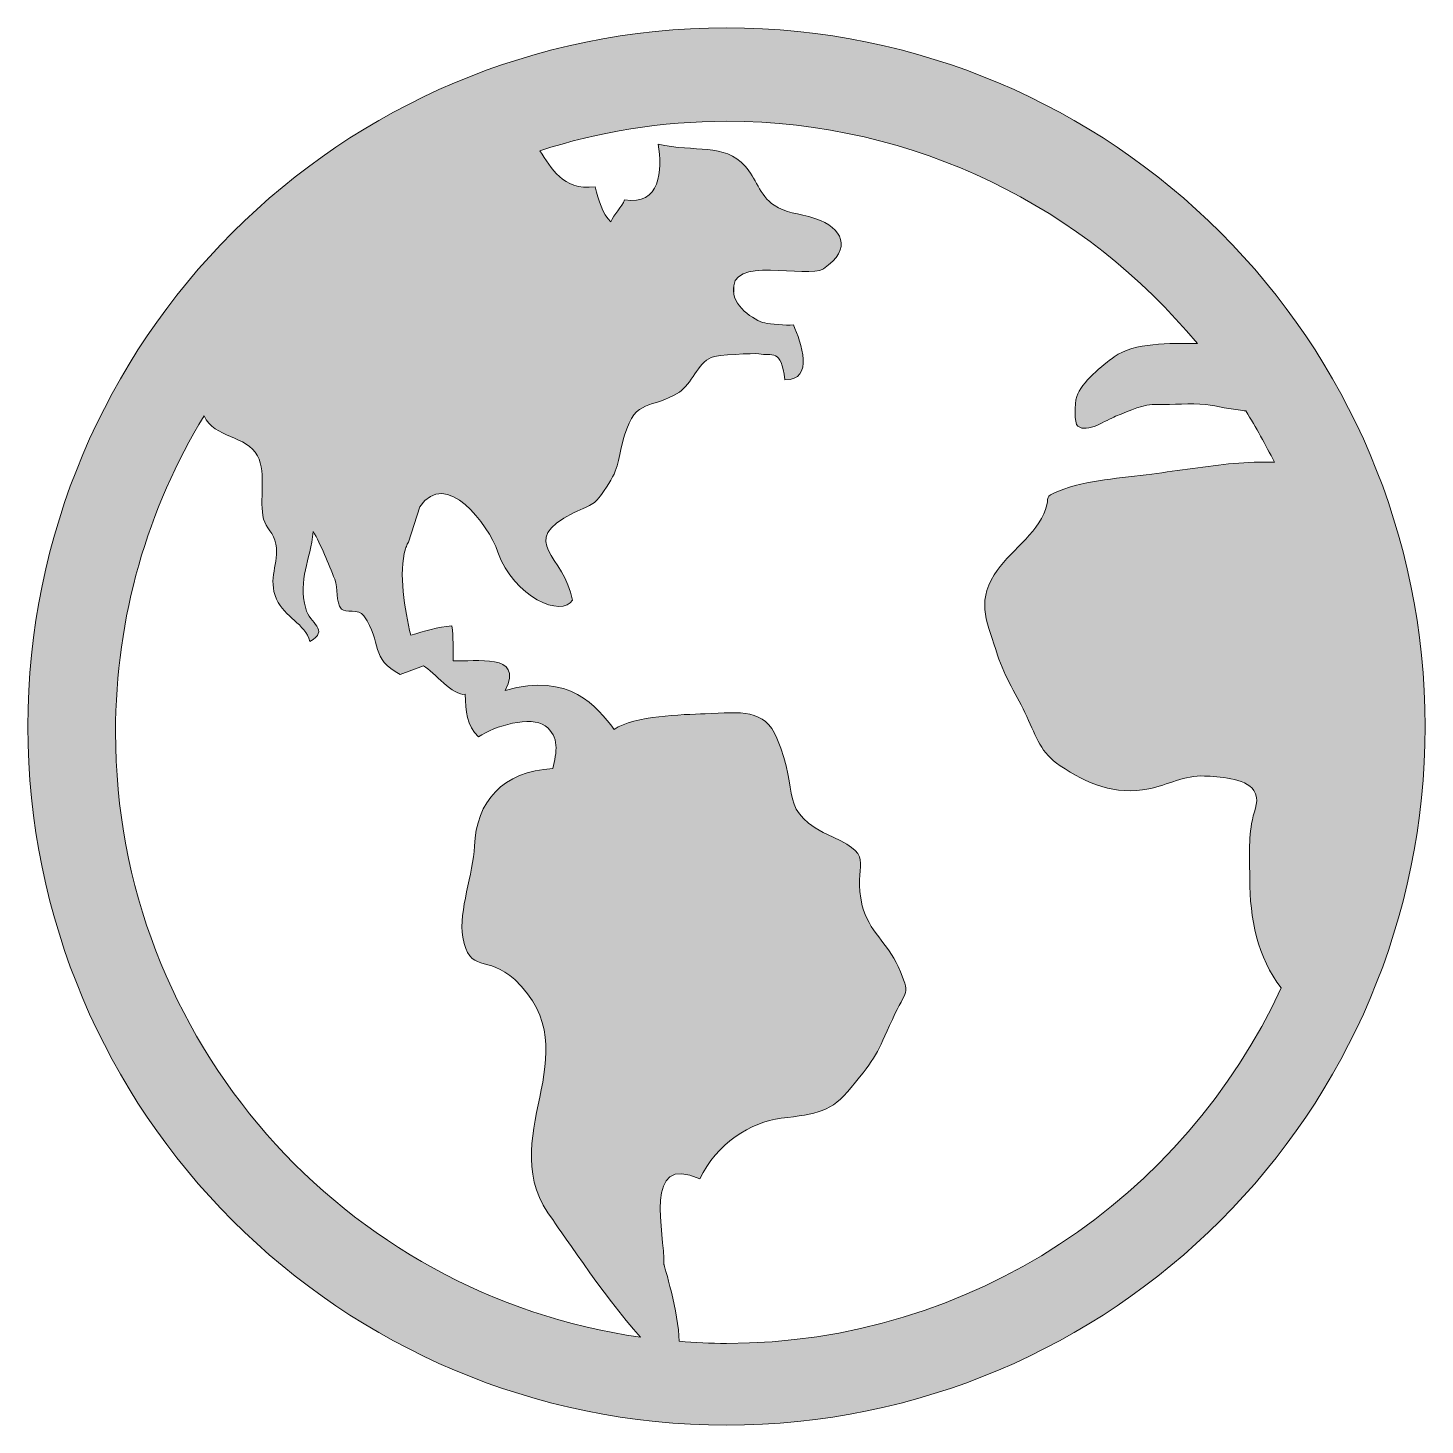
# Model space of a CAD drawing. Header units: inches. Extents: x 0 to 102, y 0 to 102.
import ezdxf

# ---------------------------------------------------------------- set-up
doc = ezdxf.new("R2010")
doc.units = ezdxf.units.IN
doc.header["$MEASUREMENT"] = 0
doc.layers.add('Layer 1', color=7, linetype='Continuous')

msp = doc.modelspace()

# ---------------------------------------------------------------- hatches: boundary and pattern name
at = {"layer": 'Layer 1'}
h = msp.add_hatch(color=174, dxfattribs=at)
edge = h.paths.add_edge_path()
edge.add_spline(control_points=[(50.8, 101.6), (22.74, 101.6), (0, 78.86), (0, 50.8), (0, 22.74), (22.74, 0), (50.8, 0), (78.86, 0), (101.6, 22.74), (101.6, 50.8), (101.6, 78.86), (78.86, 101.6), (50.8, 101.6)], knot_values=[0, 0, 0, 0, 1, 1, 1, 2, 2, 2, 3, 3, 3, 4, 4, 4, 4], degree=3, periodic=1)
edge = h.paths.add_edge_path()
edge.add_spline(control_points=[(6.37, 50.37), (6.37, 58.8), (8.72, 66.68), (12.81, 73.4), (13.54, 71.74), (15.92, 71.99), (16.7, 70.48), (17.37, 69.19), (16.79, 67.21), (17.14, 65.88), (17.31, 65.24), (17.88, 64.88), (18.03, 64.06), (18.29, 62.67), (17.4, 61.57), (18.08, 60.06), (18.68, 58.74), (20.15, 58.29), (20.5, 56.98), (21.98, 57.83), (20.48, 58.3), (20.2, 59.37), (19.62, 61.57), (20.55, 62.82), (20.74, 64.99), (21.3, 64.07), (21.86, 62.61), (22.31, 61.51), (22.59, 60.84), (22.35, 59.85), (22.8, 59.34), (23.09, 59.01), (24.04, 59.43), (24.43, 58.85), (25.78, 56.87), (24.85, 55.73), (27.08, 54.58), (27.08, 54.58), (28.77, 55.21), (28.77, 55.21), (29.52, 54.76), (30.93, 53.01), (31.79, 53.14), (31.86, 51.93), (31.89, 50.87), (32.76, 50.05), (33.94, 50.86), (36.6, 51.6), (37.61, 50.85), (38.68, 50.05), (38.44, 48.96), (38.18, 47.74), (34.5, 47.53), (32.61, 45.34), (32.47, 42.1), (32.39, 40.12), (31.31, 37.39), (31.62, 35.49), (32.08, 32.77), (33.4, 34.25), (35.4, 32.39), (41.18, 26.99), (33.54, 20.81), (38.21, 14.88), (38.21, 14.88), (41.91, 9.35), (44.54, 6.39), (22.99, 9.45), (6.37, 28), (6.37, 50.37)], knot_values=[0, 0, 0, 0, 1, 1, 1, 2, 2, 2, 3, 3, 3, 4, 4, 4, 5, 5, 5, 6, 6, 6, 7, 7, 7, 8, 8, 8, 9, 9, 9, 10, 10, 10, 11, 11, 11, 12, 12, 12, 13, 13, 13, 14, 14, 14, 15, 15, 15, 16, 16, 16, 17, 17, 17, 18, 18, 18, 19, 19, 19, 20, 20, 20, 21, 21, 21, 22, 22, 22, 23, 23, 23, 23], degree=3, periodic=1)
edge = h.paths.add_edge_path()
edge.add_spline(control_points=[(50.8, 5.94), (49.64, 5.94), (48.5, 6), (47.36, 6.09), (47.32, 8.18), (46.25, 11.68), (46.25, 11.68), (46.32, 13.89), (44.66, 19.84), (48.86, 17.9), (50.07, 20.44), (52.55, 22.05), (54.78, 22.31), (57.37, 22.61), (58.43, 22.77), (59.87, 24.54), (61.7, 26.78), (61.74, 26.99), (62.86, 29.5), (63.89, 31.78), (64.23, 31.16), (63.28, 33.34), (62.53, 35.04), (61.13, 35.92), (60.67, 37.77), (59.92, 40.85), (61.82, 41.26), (58.56, 42.75), (54.34, 44.66), (56.24, 45.86), (54.47, 49.95), (53.55, 52.1), (51.9, 51.85), (49.25, 51.73), (47.55, 51.66), (44.16, 51.59), (42.62, 50.59), (41.39, 52.26), (39.4, 54.75), (34.71, 53.43), (36.1, 56.2), (32.52, 55.48), (30.93, 55.58), (30.93, 56.4), (30.93, 57.32), (30.83, 58.12), (29.81, 58.04), (28.8, 57.74), (27.84, 57.43), (27.41, 59.28), (26.92, 61.97), (27.46, 63.72), (27.5, 63.84), (27.54, 63.95), (27.58, 64.06), (27.58, 64.06), (27.68, 64.21), (27.68, 64.21), (27.68, 64.21), (28.5, 66.78), (28.5, 66.78), (30.41, 69.6), (33.48, 65.5), (34.17, 63.48), (35.32, 60.17), (38.86, 58.71), (39.6, 59.99), (39.05, 63.24), (35.48, 64.22), (39.68, 66.33), (41.16, 67.07), (41.14, 66.79), (42.08, 68.2), (43.07, 69.7), (42.83, 70.11), (43.39, 71.98), (44.21, 74.75), (45.31, 73.81), (47.37, 75.12), (48.26, 75.69), (48.71, 77.22), (49.68, 77.64), (50.11, 77.83), (52.83, 77.96), (53.14, 77.9), (54.12, 77.71), (54.78, 78.34), (55.05, 76.01), (57.22, 76), (56.22, 78.71), (55.67, 80), (55.13, 79.95), (53.97, 80.07), (53.58, 80.15), (52.83, 80.31), (51.11, 81.44), (51.32, 82.72), (51.32, 82.72), (51.34, 82.39), (51.34, 82.39), (50.88, 85.16), (56.7, 83.3), (57.86, 84.09), (60.01, 85.55), (59.2, 87.09), (57.29, 87.73), (55.9, 88.19), (55.14, 88.11), (54.26, 88.7), (53.2, 89.42), (52.92, 90.72), (52.16, 91.55), (50.61, 93.26), (48.52, 92.53), (45.83, 93.14), (46.18, 91.28), (45.96, 88.62), (43.39, 89.11), (43.21, 88.55), (42.58, 88.08), (42.4, 87.49), (41.7, 88.14), (41.55, 89.03), (41.24, 90.04), (38.8, 89.79), (38.11, 91.4), (37.22, 92.67), (41.5, 94.05), (46.06, 94.81), (50.8, 94.81), (64.57, 94.81), (76.89, 88.51), (85.04, 78.65), (83.01, 78.66), (80.47, 78.73), (79, 77.69), (78.18, 77.11), (76.6, 75.81), (76.27, 74.79), (76.1, 74.26), (76.08, 72.86), (76.35, 72.64), (77.02, 72.1), (78.42, 73.1), (79.1, 73.36), (80.21, 73.78), (81.07, 74.27), (82.15, 74.22), (83.27, 74.17), (84.52, 74.36), (85.65, 74.21), (86.53, 74.1), (87.43, 73.86), (88.35, 73.78), (88.41, 73.77), (88.49, 73.76), (88.57, 73.75), (89.31, 72.54), (90, 71.3), (90.64, 70.03), (89.65, 70.03), (88.67, 70.02), (87.69, 69.93), (85.69, 69.72), (83.71, 69.43), (81.72, 69.15), (79.55, 68.84), (77.01, 68.77), (74.95, 67.92), (73.82, 67.45), (74.34, 67.57), (74.01, 66.59), (73.39, 64.77), (71.28, 63.46), (70.27, 61.84), (68.94, 59.7), (69.81, 58.26), (70.51, 55.99), (71.02, 54.37), (71.94, 53.05), (72.64, 51.53), (73.35, 49.99), (73.65, 48.89), (75.06, 47.95), (77.02, 46.64), (79.05, 45.77), (81.51, 46.27), (82.89, 46.55), (84.12, 47.27), (85.56, 47.2), (86.54, 47.16), (88.52, 47.07), (89.15, 46.14), (89.6, 45.48), (89.2, 44.8), (89.04, 44.02), (88.74, 42.6), (88.85, 41.13), (88.85, 39.69), (88.85, 36.89), (89.43, 33.97), (91.14, 31.79), (84.09, 16.55), (68.67, 5.94), (50.8, 5.94)], knot_values=[0, 0, 0, 0, 1, 1, 1, 2, 2, 2, 3, 3, 3, 4, 4, 4, 5, 5, 5, 6, 6, 6, 7, 7, 7, 8, 8, 8, 9, 9, 9, 10, 10, 10, 11, 11, 11, 12, 12, 12, 13, 13, 13, 14, 14, 14, 15, 15, 15, 16, 16, 16, 17, 17, 17, 18, 18, 18, 19, 19, 19, 20, 20, 20, 21, 21, 21, 22, 22, 22, 23, 23, 23, 24, 24, 24, 25, 25, 25, 26, 26, 26, 27, 27, 27, 28, 28, 28, 29, 29, 29, 30, 30, 30, 31, 31, 31, 32, 32, 32, 33, 33, 33, 34, 34, 34, 35, 35, 35, 36, 36, 36, 37, 37, 37, 38, 38, 38, 39, 39, 39, 40, 40, 40, 41, 41, 41, 42, 42, 42, 43, 43, 43, 44, 44, 44, 45, 45, 45, 46, 46, 46, 47, 47, 47, 48, 48, 48, 49, 49, 49, 50, 50, 50, 51, 51, 51, 52, 52, 52, 53, 53, 53, 54, 54, 54, 55, 55, 55, 56, 56, 56, 57, 57, 57, 58, 58, 58, 59, 59, 59, 60, 60, 60, 61, 61, 61, 62, 62, 62, 63, 63, 63, 64, 64, 64, 65, 65, 65, 66, 66, 66, 67, 67, 67, 68, 68, 68, 68], degree=3, periodic=1)

# ---------------------------------------------------------------- linework, layer by layer
at = {"layer": 'Layer 1', "lineweight": 0}
for points, knots in [([(50.8, 101.6), (22.74, 101.6), (0, 78.86), (0, 50.8), (0, 22.74), (22.74, 0), (50.8, 0), (78.86, 0), (101.6, 22.74), (101.6, 50.8), (101.6, 78.86), (78.86, 101.6), (50.8, 101.6)], [0, 0, 0, 0, 1, 1, 1, 2, 2, 2, 3, 3, 3, 4, 4, 4, 4]), ([(50.8, 5.94), (49.64, 5.94), (48.5, 6), (47.36, 6.09), (47.32, 8.18), (46.25, 11.68), (46.25, 11.68), (46.32, 13.89), (44.66, 19.84), (48.86, 17.9), (50.07, 20.44), (52.55, 22.05), (54.78, 22.31), (57.37, 22.61), (58.43, 22.77), (59.87, 24.54), (61.7, 26.78), (61.74, 26.99), (62.86, 29.5), (63.89, 31.78), (64.23, 31.16), (63.28, 33.34), (62.53, 35.04), (61.13, 35.92), (60.67, 37.77), (59.92, 40.85), (61.82, 41.26), (58.56, 42.75), (54.34, 44.66), (56.24, 45.86), (54.47, 49.95), (53.55, 52.1), (51.9, 51.85), (49.25, 51.73), (47.55, 51.66), (44.16, 51.59), (42.62, 50.59), (41.39, 52.26), (39.4, 54.75), (34.71, 53.43), (36.1, 56.2), (32.52, 55.48), (30.93, 55.58), (30.93, 56.4), (30.93, 57.32), (30.83, 58.12), (29.81, 58.04), (28.8, 57.74), (27.84, 57.43), (27.41, 59.28), (26.92, 61.97), (27.46, 63.72), (27.5, 63.84), (27.54, 63.95), (27.58, 64.06), (27.58, 64.06), (27.68, 64.21), (27.68, 64.21), (27.68, 64.21), (28.5, 66.78), (28.5, 66.78), (30.41, 69.6), (33.48, 65.5), (34.17, 63.48), (35.32, 60.17), (38.86, 58.71), (39.6, 59.99), (39.05, 63.24), (35.48, 64.22), (39.68, 66.33), (41.16, 67.07), (41.14, 66.79), (42.08, 68.2), (43.07, 69.7), (42.83, 70.11), (43.39, 71.98), (44.21, 74.75), (45.31, 73.81), (47.37, 75.12), (48.26, 75.69), (48.71, 77.22), (49.68, 77.64), (50.11, 77.83), (52.83, 77.96), (53.14, 77.9), (54.12, 77.71), (54.78, 78.34), (55.05, 76.01), (57.22, 76), (56.22, 78.71), (55.67, 80), (55.13, 79.95), (53.97, 80.07), (53.58, 80.15), (52.83, 80.31), (51.11, 81.44), (51.32, 82.72), (51.32, 82.72), (51.34, 82.39), (51.34, 82.39), (50.88, 85.16), (56.7, 83.3), (57.86, 84.09), (60.01, 85.55), (59.2, 87.09), (57.29, 87.73), (55.9, 88.19), (55.14, 88.11), (54.26, 88.7), (53.2, 89.42), (52.92, 90.72), (52.16, 91.55), (50.61, 93.26), (48.52, 92.53), (45.83, 93.14), (46.18, 91.28), (45.96, 88.62), (43.39, 89.11), (43.21, 88.55), (42.58, 88.08), (42.4, 87.49), (41.7, 88.14), (41.55, 89.03), (41.24, 90.04), (38.8, 89.79), (38.11, 91.4), (37.22, 92.67), (41.5, 94.05), (46.06, 94.81), (50.8, 94.81), (64.57, 94.81), (76.89, 88.51), (85.04, 78.65), (83.01, 78.66), (80.47, 78.73), (79, 77.69), (78.18, 77.11), (76.6, 75.81), (76.27, 74.79), (76.1, 74.26), (76.08, 72.86), (76.35, 72.64), (77.02, 72.1), (78.42, 73.1), (79.1, 73.36), (80.21, 73.78), (81.07, 74.27), (82.15, 74.22), (83.27, 74.17), (84.52, 74.36), (85.65, 74.21), (86.53, 74.1), (87.43, 73.86), (88.35, 73.78), (88.41, 73.77), (88.49, 73.76), (88.57, 73.75), (89.31, 72.54), (90, 71.3), (90.64, 70.03), (89.65, 70.03), (88.67, 70.02), (87.69, 69.93), (85.69, 69.72), (83.71, 69.43), (81.72, 69.15), (79.55, 68.84), (77.01, 68.77), (74.95, 67.92), (73.82, 67.45), (74.34, 67.57), (74.01, 66.59), (73.39, 64.77), (71.28, 63.46), (70.27, 61.84), (68.94, 59.7), (69.81, 58.26), (70.51, 55.99), (71.02, 54.37), (71.94, 53.05), (72.64, 51.53), (73.35, 49.99), (73.65, 48.89), (75.06, 47.95), (77.02, 46.64), (79.05, 45.77), (81.51, 46.27), (82.89, 46.55), (84.12, 47.27), (85.56, 47.2), (86.54, 47.16), (88.52, 47.07), (89.15, 46.14), (89.6, 45.48), (89.2, 44.8), (89.04, 44.02), (88.74, 42.6), (88.85, 41.13), (88.85, 39.69), (88.85, 36.89), (89.43, 33.97), (91.14, 31.79), (84.09, 16.55), (68.67, 5.94), (50.8, 5.94)], [0, 0, 0, 0, 1, 1, 1, 2, 2, 2, 3, 3, 3, 4, 4, 4, 5, 5, 5, 6, 6, 6, 7, 7, 7, 8, 8, 8, 9, 9, 9, 10, 10, 10, 11, 11, 11, 12, 12, 12, 13, 13, 13, 14, 14, 14, 15, 15, 15, 16, 16, 16, 17, 17, 17, 18, 18, 18, 19, 19, 19, 20, 20, 20, 21, 21, 21, 22, 22, 22, 23, 23, 23, 24, 24, 24, 25, 25, 25, 26, 26, 26, 27, 27, 27, 28, 28, 28, 29, 29, 29, 30, 30, 30, 31, 31, 31, 32, 32, 32, 33, 33, 33, 34, 34, 34, 35, 35, 35, 36, 36, 36, 37, 37, 37, 38, 38, 38, 39, 39, 39, 40, 40, 40, 41, 41, 41, 42, 42, 42, 43, 43, 43, 44, 44, 44, 45, 45, 45, 46, 46, 46, 47, 47, 47, 48, 48, 48, 49, 49, 49, 50, 50, 50, 51, 51, 51, 52, 52, 52, 53, 53, 53, 54, 54, 54, 55, 55, 55, 56, 56, 56, 57, 57, 57, 58, 58, 58, 59, 59, 59, 60, 60, 60, 61, 61, 61, 62, 62, 62, 63, 63, 63, 64, 64, 64, 65, 65, 65, 66, 66, 66, 67, 67, 67, 68, 68, 68, 68]), ([(6.37, 50.37), (6.37, 58.8), (8.72, 66.68), (12.81, 73.4), (13.54, 71.74), (15.92, 71.99), (16.7, 70.48), (17.37, 69.19), (16.79, 67.21), (17.14, 65.88), (17.31, 65.24), (17.88, 64.88), (18.03, 64.06), (18.29, 62.67), (17.4, 61.57), (18.08, 60.06), (18.68, 58.74), (20.15, 58.29), (20.5, 56.98), (21.98, 57.83), (20.48, 58.3), (20.2, 59.37), (19.62, 61.57), (20.55, 62.82), (20.74, 64.99), (21.3, 64.07), (21.86, 62.61), (22.31, 61.51), (22.59, 60.84), (22.35, 59.85), (22.8, 59.34), (23.09, 59.01), (24.04, 59.43), (24.43, 58.85), (25.78, 56.87), (24.85, 55.73), (27.08, 54.58), (27.08, 54.58), (28.77, 55.21), (28.77, 55.21), (29.52, 54.76), (30.93, 53.01), (31.79, 53.14), (31.86, 51.93), (31.89, 50.87), (32.76, 50.05), (33.94, 50.86), (36.6, 51.6), (37.61, 50.85), (38.68, 50.05), (38.44, 48.96), (38.18, 47.74), (34.5, 47.53), (32.61, 45.34), (32.47, 42.1), (32.39, 40.12), (31.31, 37.39), (31.62, 35.49), (32.08, 32.77), (33.4, 34.25), (35.4, 32.39), (41.18, 26.99), (33.54, 20.81), (38.21, 14.88), (38.21, 14.88), (41.91, 9.35), (44.54, 6.39), (22.99, 9.45), (6.37, 28), (6.37, 50.37)], [0, 0, 0, 0, 1, 1, 1, 2, 2, 2, 3, 3, 3, 4, 4, 4, 5, 5, 5, 6, 6, 6, 7, 7, 7, 8, 8, 8, 9, 9, 9, 10, 10, 10, 11, 11, 11, 12, 12, 12, 13, 13, 13, 14, 14, 14, 15, 15, 15, 16, 16, 16, 17, 17, 17, 18, 18, 18, 19, 19, 19, 20, 20, 20, 21, 21, 21, 22, 22, 22, 23, 23, 23, 23])]:
    msp.add_open_spline(points, degree=3, knots=knots, dxfattribs=at)

doc.saveas('drawing.dxf')
